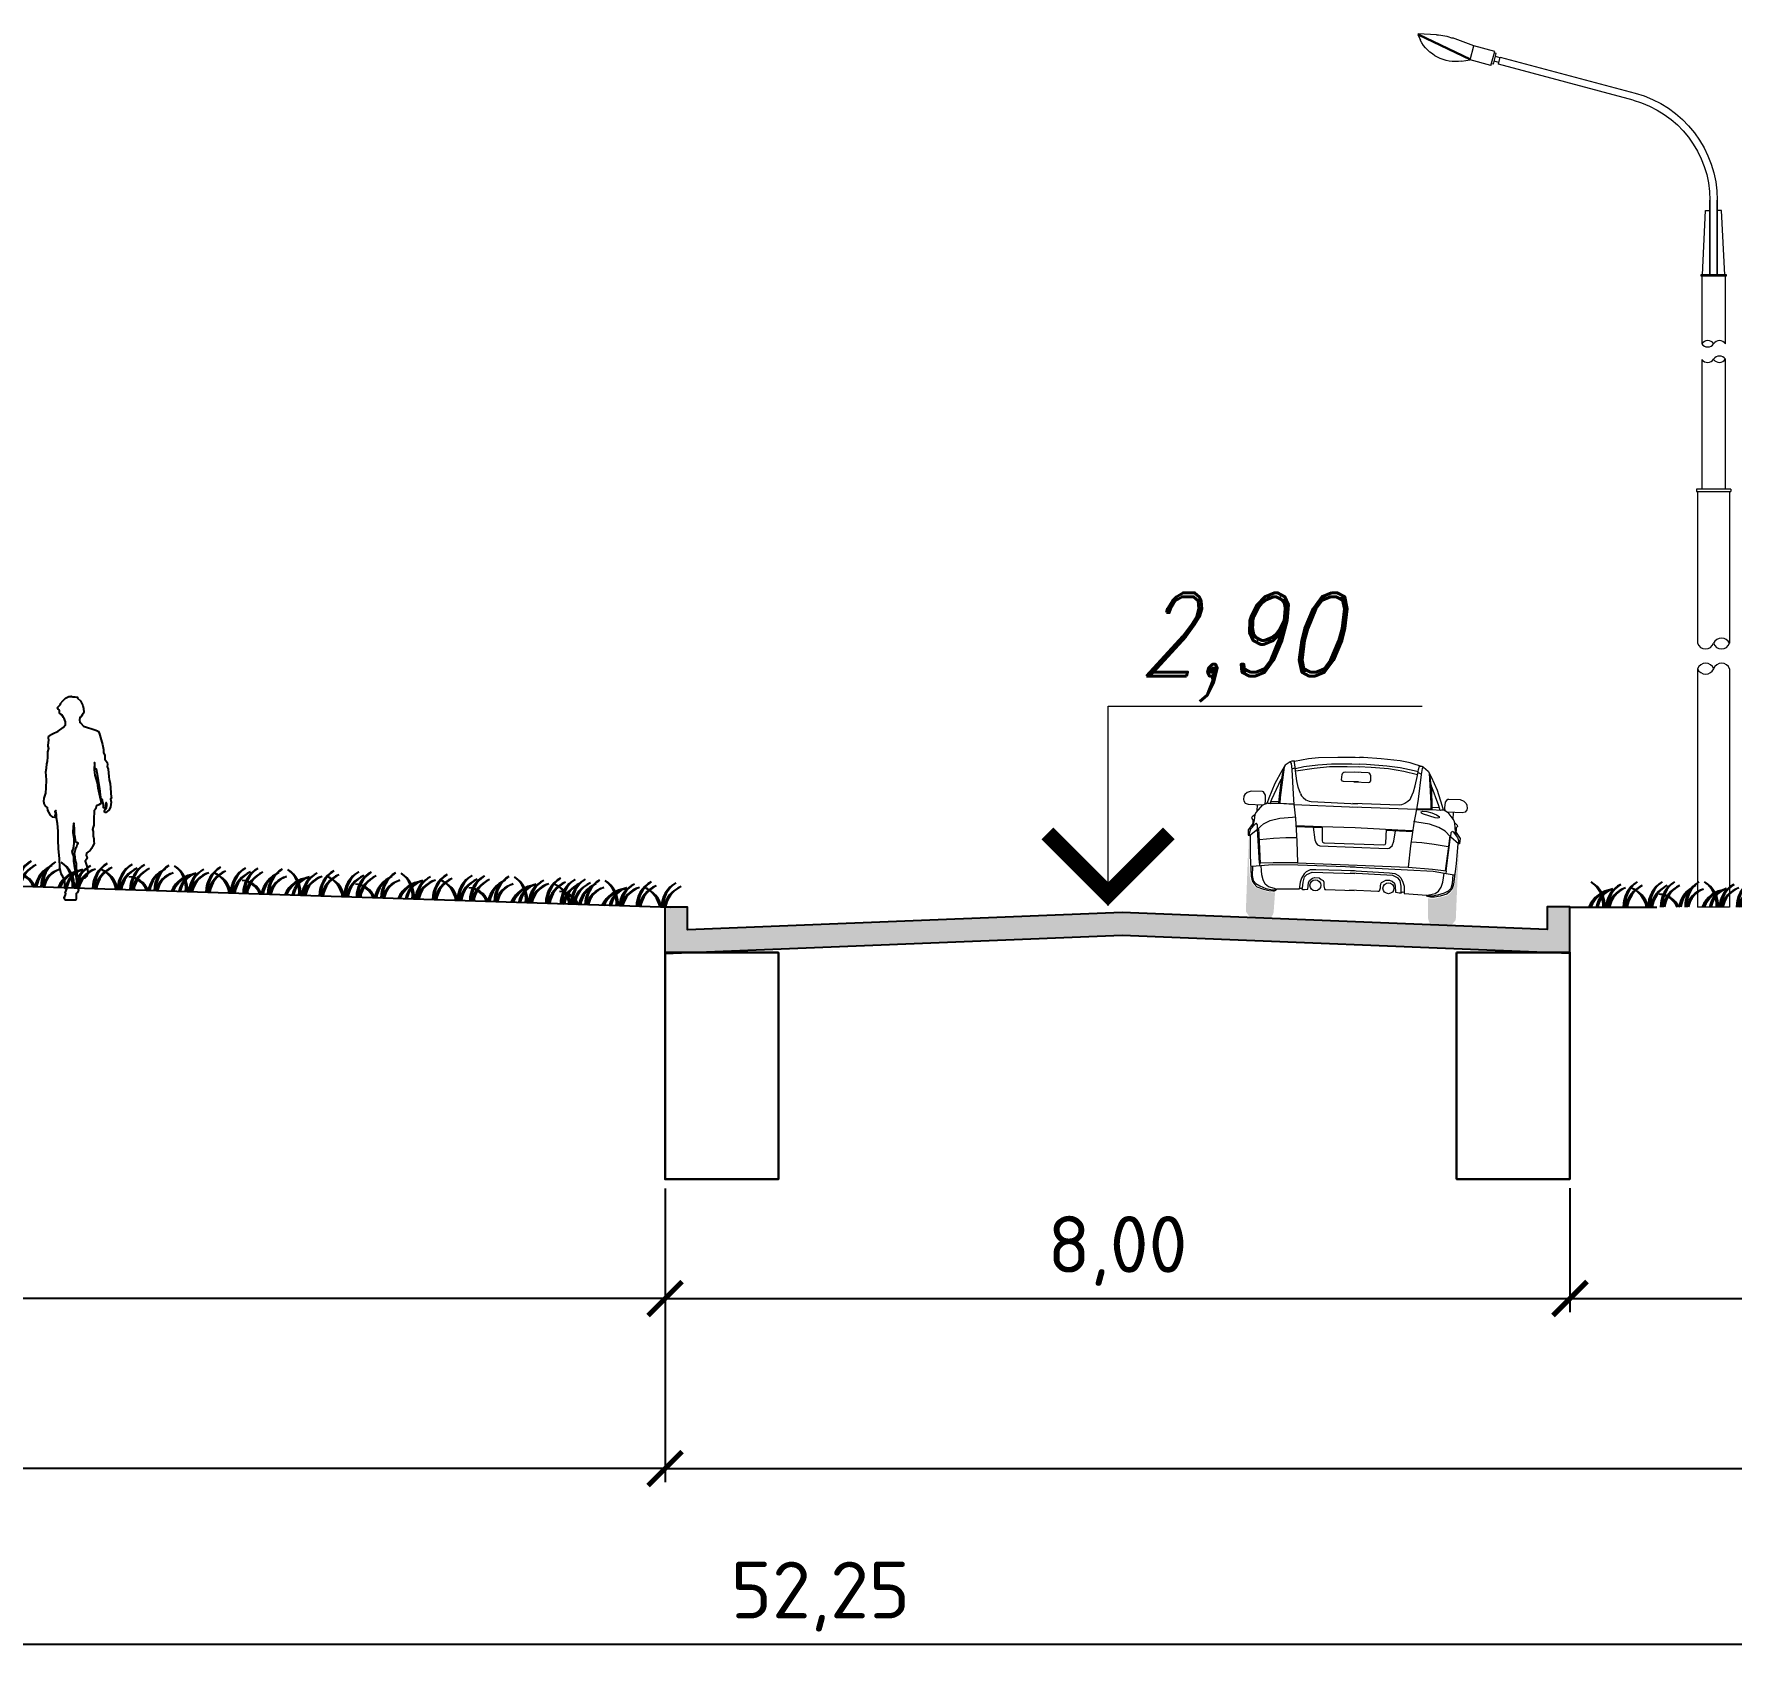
# Model space of a CAD drawing. Header units: millimetres. Extents: x 3633 to 4629, y 3430 to 3787.
# Drawn here: x 4431.7 to 4506.6, y 3677.5 to 3749.3 of the extents above; entities that cross this region are included whole.
import ezdxf

# ---------------------------------------------------------------- set-up
doc = ezdxf.new("R2010")
doc.units = ezdxf.units.MM
doc.layers.add('car', color=7, linetype='Continuous', lineweight=9, true_color=0x000000)
doc.layers.add('light', color=7, linetype='Continuous', lineweight=9, true_color=0x000000)
doc.layers.add('det1', color=7, linetype='Continuous', true_color=0x000000)
doc.layers.add('hatch', color=252, linetype='Continuous')
doc.layers.add('tx1', color=179, linetype='Continuous', lineweight=25)
doc.layers.add('tx2', color=179, linetype='Continuous', lineweight=25)
doc.styles.add('bold', font='romand.shx', dxfattribs={"width": 0.8, "oblique": 15})
doc.styles.add('СПДС', font='isocpeur.ttf')
doc.dimstyles.new('СПДС', dxfattribs={"dimtxt": 1.25, "dimasz": 0.75, "dimexe": 0.3, "dimexo": 0.2, "dimgap": 0.3, "dimtad": 1, "dimrnd": 0.05, "dimzin": 1, "dimtxsty": 'СПДС', "dimblk": 'ARCHTICK', "dimcen": 0.6, "dimclrd": 7, "dimclre": 7, "dimclrt": 7, "dimazin": 0, "dimtfac": 1, "dimtmove": 1, "dimatfit": 3, "dimldrblk": 'OBLIQUE', "dimfxl": 1, "dimlwd": -1, "dimlwe": -1, "dimarcsym": 0})

# ---------------------------------------------------------------- blocks, each defined once
blk = doc.blocks.new('*U83')
at = {"layer": 'hatch', "ltscale": 0.5}
blk.add_hatch(color=256, dxfattribs=at).paths.add_polyline_path([(3500, -60), (7533, -221), (7533, 187), (7333, 187), (7333, -13), (3500, 140), (-250, -10), (-250, 190), (-450, 190), (-450, -218)])
at = {"layer": 'det1', "ltscale": 0.5}
blk.add_lwpolyline([(7533, -221), (3500, -60), (-450, -218), (-450, 190), (-250, 190), (-250, -10), (3500, 140), (7333, -13), (7333, 187), (7533, 187), (7533, -221)], dxfattribs=at)
blk = doc.blocks.new('*U281')
at = {"layer": 'car'}
for points in [[(-695, 234), (-714, 232), (-754, 234), (-802, 247), (-865, 266), (-891, 292), (-913, 322), (-925, 366), (-941, 548), (-948, 717), (-946, 54), (-937, 41), (-917, 14), (-901, 5), (-885, 0), (-743, -2), (-723, 11), (-708, 31), (-701, 58)], [(909, 717), (902, 548), (886, 366), (874, 322), (852, 292), (826, 266), (763, 247), (715, 234), (675, 232), (656, 234), (662, 58), (670, 31), (684, 11), (704, -2), (846, 0), (862, 5), (878, 14), (898, 41), (907, 54)]]:
    blk.add_hatch(color=256, dxfattribs=at).paths.add_polyline_path(points)
for p, q in [((-650, 1356), (-678, 1307)), ((-608, 1388), (-650, 1356)), ((-594, 1395), (-608, 1388)), ((-608, 1387), (-598, 1375)), ((-598, 1375), (-591, 1322)), ((-571, 1397), (-594, 1395)), ((-565, 1366), (-572, 1397)), ((-571, 1397), (-447, 1423)), ((-558, 1312), (-565, 1366)), ((-559, 1332), (-485, 1353)), ((-485, 1353), (-362, 1373)), ((-447, 1423), (-359, 1436)), ((-395, 1342), (-259, 1360)), ((-362, 1373), (-243, 1385)), ((-359, 1436), (-190, 1447)), ((-259, 1360), (-105, 1366)), ((-243, 1385), (-64, 1392)), ((-190, 1447), (-36, 1452)), ((-105, 1366), (2, 1368)), ((-64, 1392), (2, 1392)), ((-36, 1452), (1, 1452)), ((66, 1392), (0, 1392)), ((107, 1367), (0, 1368)), ((38, 1452), (1, 1452)), ((193, 1448), (38, 1452)), ((246, 1385), (66, 1392)), ((262, 1360), (107, 1367)), ((361, 1436), (193, 1448)), ((364, 1373), (246, 1385)), ((398, 1343), (262, 1360)), ((450, 1423), (361, 1436)), ((487, 1354), (364, 1373)), ((570, 1388), (450, 1423)), ((523, 1344), (487, 1354)), ((519, 1312), (526, 1366)), ((526, 1366), (533, 1397)), ((532, 1397), (555, 1395)), ((559, 1375), (552, 1322)), ((555, 1395), (570, 1388)), ((570, 1387), (559, 1375)), ((570, 1388), (611, 1356)), ((611, 1356), (640, 1307)), ((-758, 1054), (-682, 1233)), ((-678, 1307), (-737, 1191)), ((-682, 1226), (-693, 1081)), ((-659, 1339), (-685, 1070)), ((-675, 1253), (-682, 1226)), ((-664, 1333), (-675, 1253)), ((-561, 1338), (-592, 1325)), ((-591, 1322), (-571, 1103)), ((-542, 1222), (-558, 1312)), ((-556, 1310), (-395, 1342)), ((-528, 1168), (-542, 1222)), ((-149, 1249), (-146, 1294)), ((-140, 1237), (-149, 1249)), ((-146, 1294), (-140, 1309)), ((-140, 1309), (-132, 1316)), ((-130, 1235), (-140, 1237)), ((-132, 1316), (-121, 1320)), ((0, 1235), (-130, 1235)), ((-121, 1320), (1, 1320)), ((82, 1320), (-40, 1320)), ((-39, 1235), (92, 1235)), ((94, 1316), (82, 1320)), ((92, 1235), (101, 1237)), ((101, 1309), (94, 1316)), ((107, 1294), (101, 1309)), ((101, 1237), (110, 1249)), ((110, 1249), (107, 1294)), ((520, 1318), (398, 1343)), ((489, 1168), (503, 1222)), ((503, 1222), (519, 1312)), ((523, 1338), (553, 1325)), ((552, 1322), (532, 1103)), ((620, 1339), (646, 1070)), ((625, 1333), (636, 1253)), ((636, 1253), (643, 1226)), ((640, 1307), (698, 1191)), ((719, 1054), (643, 1233)), ((643, 1226), (655, 1081)), ((-1003, 1068), (-1005, 1040)), ((-996, 1084), (-1003, 1068)), ((-975, 1104), (-996, 1084)), ((-941, 1116), (-975, 1104)), ((-842, 1116), (-941, 1116)), ((-834, 1114), (-842, 1116)), ((-813, 1087), (-834, 1114)), ((-811, 1036), (-813, 1087)), ((-784, 1060), (-796, 1020)), ((-737, 1191), (-784, 1060)), ((-769, 1013), (-758, 1054)), ((-693, 1081), (-697, 1017)), ((-685, 1070), (-686, 1021)), ((-571, 1103), (-560, 1013)), ((-506, 1114), (-528, 1168)), ((-506, 1114), (-498, 1096)), ((-503, 1111), (-495, 1092)), ((-498, 1096), (-481, 1079)), ((-481, 1079), (-456, 1060)), ((-456, 1060), (-428, 1048)), ((417, 1060), (389, 1048)), ((442, 1079), (417, 1060)), ((459, 1096), (442, 1079)), ((464, 1111), (456, 1092)), ((467, 1114), (459, 1096)), ((467, 1114), (489, 1168)), ((532, 1103), (521, 1013)), ((646, 1070), (648, 1021)), ((655, 1081), (658, 1017)), ((698, 1191), (745, 1060)), ((730, 1013), (719, 1054)), ((745, 1060), (757, 1020)), ((772, 1036), (774, 1087)), ((774, 1087), (795, 1114)), ((795, 1114), (804, 1116)), ((804, 1116), (902, 1116)), ((902, 1116), (936, 1104)), ((936, 1104), (957, 1084)), ((957, 1084), (964, 1068)), ((964, 1068), (967, 1040)), ((-1005, 1040), (-1004, 1027)), ((-1004, 1027), (-990, 1007)), ((-990, 1007), (-964, 999)), ((-964, 999), (-836, 999)), ((-912, 900), (-924, 890)), ((-898, 913), (-912, 900)), ((-900, 909), (-904, 863)), ((-893, 930), (-900, 909)), ((-838, 998), (-893, 930)), ((-885, 997), (-885, 944)), ((-836, 998), (-814, 1010)), ((-814, 1010), (-811, 1036)), ((-812, 1010), (-795, 1019)), ((-796, 1020), (-791, 1017)), ((-791, 1017), (-782, 1015)), ((-782, 1015), (-769, 1013)), ((-696, 1017), (-775, 1015)), ((-761, 1036), (-698, 1035)), ((-559, 1014), (-696, 1017)), ((-686, 1021), (-563, 1018)), ((-680, 889), (-568, 902)), ((-568, 902), (-539, 905)), ((-562, 1016), (-540, 890)), ((-560, 1014), (1, 1011)), ((-428, 1048), (-408, 1046)), ((-408, 1046), (1, 1042)), ((369, 1046), (-40, 1042)), ((521, 1014), (-40, 1011)), ((389, 1048), (369, 1046)), ((529, 902), (500, 905)), ((523, 1016), (502, 890)), ((520, 1014), (657, 1017)), ((648, 1021), (524, 1018)), ((642, 889), (529, 902)), ((565, 993), (579, 1000)), ((566, 982), (565, 993)), ((585, 973), (566, 982)), ((579, 1000), (615, 999)), ((690, 946), (585, 973)), ((615, 999), (657, 990)), ((657, 1017), (736, 1015)), ((657, 990), (700, 973)), ((722, 1036), (659, 1035)), ((708, 943), (690, 946)), ((700, 973), (724, 958)), ((724, 948), (708, 943)), ((724, 958), (724, 948)), ((724, 948), (724, 948)), ((743, 1015), (730, 1013)), ((752, 1017), (743, 1015)), ((757, 1020), (752, 1017)), ((773, 1010), (756, 1019)), ((775, 1010), (772, 1036)), ((797, 998), (775, 1010)), ((926, 999), (797, 999)), ((799, 998), (854, 930)), ((846, 997), (846, 944)), ((854, 930), (861, 909)), ((859, 913), (873, 900)), ((861, 909), (866, 863)), ((873, 900), (886, 890)), ((951, 1007), (926, 999)), ((965, 1027), (951, 1007)), ((967, 1040), (965, 1027)), ((-918, 825), (-954, 773)), ((-954, 773), (-954, 752)), ((-954, 752), (-951, 726)), ((-942, 753), (-944, 740)), ((-942, 724), (-872, 782)), ((-933, 781), (-942, 753)), ((-892, 829), (-933, 781)), ((-924, 890), (-928, 877)), ((-928, 877), (-917, 864)), ((-917, 864), (-910, 863)), ((-917, 864), (-916, 801)), ((-916, 801), (-916, 810)), ((-904, 863), (-914, 809)), ((-910, 863), (-904, 863)), ((-887, 834), (-892, 829)), ((-883, 832), (-887, 834)), ((-874, 822), (-883, 832)), ((-872, 784), (-874, 822)), ((-871, 784), (-822, 831)), ((-843, 483), (-871, 784)), ((-863, 793), (-852, 676)), ((-822, 831), (-763, 863)), ((-763, 863), (-680, 889)), ((-540, 890), (-522, 691)), ((-534, 828), (-310, 830)), ((-531, 821), (-305, 821)), ((-382, 821), (-363, 709)), ((-310, 830), (-11, 832)), ((-303, 830), (-299, 704)), ((-11, 832), (364, 827)), ((263, 821), (497, 816)), ((265, 705), (265, 828)), ((333, 726), (344, 817)), ((364, 827), (497, 825)), ((502, 890), (483, 691)), ((724, 863), (642, 889)), ((783, 831), (724, 863)), ((832, 784), (783, 831)), ((804, 483), (832, 784)), ((824, 793), (814, 676)), ((833, 784), (835, 822)), ((903, 724), (833, 782)), ((835, 822), (844, 832)), ((844, 832), (849, 834)), ((849, 834), (853, 829)), ((853, 829), (894, 781)), ((871, 863), (866, 863)), ((866, 863), (875, 809)), ((878, 864), (871, 863)), ((878, 864), (877, 801)), ((877, 801), (877, 810)), ((889, 877), (878, 864)), ((879, 825), (916, 773)), ((886, 890), (889, 877)), ((894, 781), (903, 753)), ((903, 753), (905, 740)), ((916, 752), (913, 726)), ((916, 773), (916, 752)), ((-951, 726), (-945, 724)), ((-944, 740), (-942, 724)), ((-852, 694), (-728, 711)), ((-852, 676), (-836, 483)), ((-728, 711), (-620, 720)), ((-620, 720), (-525, 723)), ((-522, 691), (-508, 502)), ((-363, 709), (-350, 680)), ((-350, 680), (-339, 667)), ((-339, 667), (-316, 658)), ((-316, 658), (276, 660)), ((-299, 704), (-294, 693)), ((-294, 693), (-283, 687)), ((-283, 687), (-277, 687)), ((-277, 687), (247, 691)), ((247, 691), (258, 693)), ((258, 693), (261, 700)), ((261, 700), (265, 705)), ((276, 660), (296, 661)), ((296, 661), (320, 683)), ((320, 683), (333, 726)), ((483, 691), (470, 502)), ((581, 720), (486, 723)), ((689, 711), (581, 720)), ((814, 694), (689, 711)), ((814, 676), (797, 483)), ((905, 740), (903, 724)), ((913, 726), (906, 724)), ((-828, 462), (-916, 451)), ((-904, 451), (-902, 374)), ((-844, 482), (-842, 459)), ((-723, 493), (-843, 483)), ((-730, 475), (-830, 462)), ((-824, 421), (-828, 462)), ((-504, 479), (-730, 475)), ((-508, 502), (-723, 493)), ((-508, 502), (470, 502)), ((2, 484), (-504, 479)), ((-2, 451), (-345, 444)), ((-41, 484), (465, 479)), ((-37, 451), (306, 444)), ((465, 479), (691, 475)), ((470, 502), (684, 493)), ((684, 493), (804, 483)), ((691, 475), (791, 462)), ((785, 421), (789, 462)), ((789, 462), (878, 451)), ((805, 482), (804, 459)), ((865, 451), (863, 374)), ((-902, 374), (-891, 329)), ((-891, 329), (-869, 303)), ((-869, 303), (-833, 284)), ((-819, 381), (-824, 421)), ((-804, 338), (-819, 381)), ((-785, 300), (-804, 338)), ((-754, 278), (-785, 300)), ((-479, 332), (-483, 269)), ((-466, 368), (-479, 332)), ((-446, 405), (-466, 368)), ((-456, 280), (-452, 331)), ((-452, 331), (-441, 379)), ((-427, 424), (-446, 405)), ((-441, 379), (-423, 401)), ((-394, 442), (-427, 424)), ((-423, 401), (-376, 424)), ((-407, 273), (-403, 329)), ((-403, 329), (-396, 349)), ((-396, 349), (-371, 370)), ((-345, 444), (-394, 442)), ((-376, 424), (2, 428)), ((-371, 370), (-351, 377)), ((-351, 377), (-313, 376)), ((-313, 376), (-293, 363)), ((-293, 363), (-275, 354)), ((-275, 354), (-269, 341)), ((-269, 341), (-268, 327)), ((-268, 327), (-268, 307)), ((-268, 307), (-262, 280)), ((337, 424), (-41, 428)), ((229, 307), (223, 280)), ((230, 341), (229, 327)), ((229, 327), (229, 307)), ((236, 354), (230, 341)), ((254, 363), (236, 354)), ((274, 376), (254, 363)), ((312, 377), (274, 376)), ((306, 444), (355, 442)), ((332, 370), (312, 377)), ((357, 349), (332, 370)), ((384, 401), (337, 424)), ((355, 442), (388, 424)), ((364, 329), (357, 349)), ((368, 273), (364, 329)), ((402, 379), (384, 401)), ((388, 424), (408, 405)), ((413, 331), (402, 379)), ((408, 405), (428, 368)), ((417, 280), (413, 331)), ((428, 368), (440, 332)), ((440, 332), (444, 269)), ((715, 278), (746, 300)), ((746, 300), (766, 338)), ((766, 338), (780, 381)), ((780, 381), (785, 421)), ((831, 303), (794, 284)), ((852, 329), (831, 303)), ((863, 374), (852, 329)), ((-833, 284), (-777, 264)), ((-777, 264), (-734, 255)), ((-703, 266), (-754, 278)), ((-734, 255), (-714, 255)), ((-714, 255), (-701, 256)), ((-683, 258), (-703, 266)), ((-701, 256), (-696, 258)), ((-696, 258), (-689, 260)), ((-483, 269), (-683, 260)), ((-483, 278), (-456, 280)), ((-466, 278), (-452, 269)), ((-452, 269), (-437, 269)), ((-437, 269), (-407, 273)), ((-262, 280), (-257, 276)), ((-257, 276), (-249, 276)), ((-249, 276), (0, 278)), ((211, 276), (-39, 278)), ((218, 276), (211, 276)), ((223, 280), (218, 276)), ((399, 269), (368, 273)), ((413, 269), (399, 269)), ((428, 278), (413, 269)), ((444, 278), (417, 280)), ((444, 269), (644, 260)), ((644, 258), (664, 266)), ((657, 258), (650, 260)), ((663, 256), (657, 258)), ((675, 255), (663, 256)), ((664, 266), (715, 278)), ((695, 255), (675, 255)), ((738, 264), (695, 255)), ((794, 284), (738, 264))]:
    blk.add_line(p, q, dxfattribs=at)
for points in [[(-936, 728), (-929, 549), (-913, 368), (-902, 327), (-882, 300), (-859, 276), (-799, 258), (-752, 246), (-714, 244), (-700, 246), (-689, 251), (-683, 258)], [(898, 728), (890, 549), (874, 368), (863, 327), (843, 300), (820, 276), (760, 258), (713, 246), (675, 244), (661, 246), (650, 251), (644, 258)]]:
    blk.add_lwpolyline(points, dxfattribs=at)
for centre in [(-342, 309), (303, 309)]:
    blk.add_circle(centre, 48.5, dxfattribs=at)
blk = doc.blocks.new('grass')
at = {"color": 0}
for centre, radius, start, end in [((283, 8), 251, 120.9153, 181.7436), ((299, 18), 251, 125.1975, 184.082), ((300, -40), 251, 113.3716, 170.93), ((317, -31), 251, 117.6539, 172.7928), ((442, -40), 251, 113.3716, 170.93), ((459, -31), 251, 117.6539, 172.7928), ((499, 8), 251, 120.9153, 181.7436), ((514, 18), 251, 125.1975, 184.082), ((465, -39), 205, 105.3788, 169.0232), ((480, -34), 205, 109.661, 170.3333), ((632, -94), 251, 95.3506, 157.9162), ((650, -92), 251, 99.6328, 158.5173), ((291, 8), 251, 358.2564, 59.0847), ((275, 18), 251, 355.918, 54.8025), ((667, -34), 205, 105.3788, 170.2977), ((681, -30), 205, 109.661, 171.6027), ((778, -4), 226, 115.7068, 178.9593), ((793, 4), 226, 119.989, 180.9593), ((789, -46), 226, 106.7576, 168.2484), ((805, -40), 226, 111.0398, 169.6613), ((954, 8), 251, 120.9153, 181.7436), ((970, 18), 251, 125.1975, 184.082), ((971, -40), 251, 113.3716, 170.93), ((988, -31), 251, 117.6539, 172.7928), ((703, -46), 226, 11.7516, 73.2424), ((687, -40), 226, 10.3387, 68.9602), ((1174, 8), 251, 120.9153, 181.7436), ((1190, 18), 251, 125.1975, 184.082), ((1191, -40), 251, 113.3716, 170.93), ((1208, -31), 251, 117.6539, 172.7928), ((18, -80), 193, 24.414, 89.3231), ((4, -79), 193, 24.1831, 85.0409)]:
    blk.add_arc(centre, radius, start, end, dxfattribs=at)
blk = doc.blocks.new('*U73')
at = {"layer": 'light'}
for p, q in [((-2605, 7701), (-2609, 7693)), ((151, 3685), (151, 3666))]:
    blk.add_line(p, q, dxfattribs=at)
at = {"layer": 'light', "ltscale": 15}
for p, q in [((-2609, 7693), (-2147, 7473)), ((-2609, 7693), (-2147, 7473)), ((-2609, 7693), (-2147, 7473)), ((-2609, 7693), (-2586, 7649)), ((-2609, 7693), (-2586, 7649)), ((-2609, 7693), (-2586, 7649)), ((-2605, 7701), (-2145, 7482)), ((-2605, 7701), (-2145, 7482)), ((-2605, 7701), (-2145, 7482)), ((-2444, 7694), (-2605, 7701)), ((-2444, 7694), (-2605, 7701)), ((-2444, 7694), (-2605, 7701)), ((-2114, 7596), (-2303, 7666)), ((-2114, 7596), (-2303, 7666)), ((-2114, 7596), (-2303, 7666)), ((-2147, 7472), (-2114, 7597)), ((-2147, 7472), (-2114, 7597)), ((-2147, 7472), (-2114, 7597)), ((-1930, 7547), (-2114, 7596)), ((-1930, 7547), (-2114, 7596)), ((-1930, 7547), (-2114, 7596)), ((-1964, 7423), (-1930, 7547)), ((-1964, 7423), (-1930, 7547)), ((-1964, 7423), (-1930, 7547)), ((-1942, 7435), (-1918, 7528)), ((-1942, 7435), (-1918, 7528)), ((-1942, 7435), (-1918, 7528)), ((-1917, 7528), (-1934, 7533)), ((-1917, 7528), (-1934, 7533)), ((-1917, 7528), (-1934, 7533)), ((-1883, 7492), (-1924, 7503)), ((-1883, 7492), (-1924, 7503)), ((-1883, 7492), (-1924, 7503)), ((-1898, 7436), (-1882, 7498)), ((-1898, 7436), (-1882, 7498)), ((-1898, 7436), (-1882, 7498)), ((-1882, 7498), (-692, 7179)), ((-1882, 7498), (-692, 7179)), ((-1882, 7498), (-692, 7179)), ((-2223, 7462), (-2147, 7472)), ((-2223, 7462), (-2147, 7472)), ((-2223, 7462), (-2147, 7472)), ((-1964, 7423), (-2147, 7472)), ((-1964, 7423), (-2147, 7472)), ((-1964, 7423), (-2147, 7472)), ((-1942, 7435), (-1959, 7439)), ((-1942, 7435), (-1959, 7439)), ((-1942, 7435), (-1959, 7439)), ((-1894, 7451), (-1935, 7462)), ((-1894, 7451), (-1935, 7462)), ((-1894, 7451), (-1935, 7462)), ((-709, 7117), (-1898, 7436)), ((-709, 7117), (-1898, 7436)), ((-709, 7117), (-1898, 7436)), ((-98, 5577), (-70, 6144)), ((-98, 5577), (-70, 6144)), ((-98, 5577), (-70, 6144)), ((-70, 6144), (-32, 6144)), ((-70, 6144), (-32, 6144)), ((-70, 6144), (-32, 6144)), ((-32, 5577), (-32, 6235)), ((-32, 5577), (-32, 6235)), ((-32, 6235), (-32, 5577)), ((-32, 6235), (-32, 5577)), ((-32, 6235), (-32, 5577)), ((-32, 6144), (-32, 5586)), ((-32, 6144), (-32, 5586)), ((-32, 6144), (-32, 5586)), ((32, 6235), (32, 5577)), ((32, 6235), (32, 5577)), ((32, 5577), (32, 6235)), ((32, 5577), (32, 6235)), ((32, 5577), (32, 6235)), ((70, 6144), (32, 6144)), ((32, 6144), (32, 5586)), ((70, 6144), (32, 6144)), ((32, 6144), (32, 5586)), ((70, 6144), (32, 6144)), ((32, 6144), (32, 5586)), ((98, 5577), (70, 6144)), ((98, 5577), (70, 6144)), ((98, 5577), (70, 6144)), ((113, 5577), (-113, 5577)), ((-113, 5577), (-113, 5567)), ((113, 5577), (-113, 5577)), ((-113, 5577), (-113, 5567)), ((113, 5577), (-113, 5577)), ((-113, 5577), (-113, 5567)), ((-113, 5567), (113, 5567)), ((-113, 5567), (113, 5567)), ((-113, 5567), (113, 5567)), ((-103, 5567), (-103, 4969)), ((-103, 5567), (-103, 4969)), ((-103, 5567), (-103, 4969)), ((-42, 5577), (-98, 5577)), ((-42, 5577), (-98, 5577)), ((-42, 5577), (-98, 5577)), ((42, 5577), (98, 5577)), ((42, 5577), (98, 5577)), ((42, 5577), (98, 5577)), ((103, 5567), (103, 4969)), ((103, 5567), (103, 4969)), ((103, 5567), (103, 4969)), ((113, 5567), (113, 5577)), ((113, 5567), (113, 5577)), ((113, 5567), (113, 5577)), ((-103, 4831), (-103, 3685)), ((103, 4832), (103, 3685)), ((151, 3685), (-151, 3685)), ((-151, 3685), (-151, 3666)), ((-151, 3666), (151, 3666)), ((-141, 3666), (-141, 2327)), ((141, 3666), (141, 2327)), ((-141, 2102), (-141, 0)), ((141, 2102), (141, 0))]:
    blk.add_line(p, q, dxfattribs=at)
blk.add_lwpolyline([(141, 0), (-141, 0)], dxfattribs=at)
at = {"layer": 'light', "ltscale": 15, "extrusion": (0, 0, -1)}
for centre, major_axis, start_param, end_param in [((-2272, 7812), (-251, 251), 3.788377, 5.017672), ((-2272, 7812), (-251, 251), 3.788377, 5.017672), ((-2272, 7812), (-251, 251), 3.788377, 5.017672), ((-2465, 7222), (334, 334), -0.739173, -0.434069), ((-2465, 7222), (334, 334), -0.739173, -0.434069), ((-2465, 7222), (334, 334), -0.739173, -0.434069), ((-945, 6235), (-645, 645), 1.047198, 2.356194), ((-945, 6235), (-645, 645), 1.047198, 2.356194), ((-945, 6235), (-691, 691), 1.047198, 2.356194), ((-945, 6235), (-691, 691), 1.047198, 2.356194), ((-945, 6235), (-691, 691), 1.047198, 2.356194)]:
    blk.add_ellipse(centre, major_axis=major_axis, ratio=1, start_param=start_param, end_param=end_param, dxfattribs=at)
at = {"layer": 'light', "ltscale": 15}
for centre, major_axis, start_param, end_param in [((-51, 4934), (44.4, 44.4), 6.113706, 8.050993), ((-51, 4934), (44.4, 44.4), 6.113706, 8.050993), ((-51, 4934), (44.4, 44.4), 6.113706, 8.050993), ((-52, 5002), (-43.2, 43.2), 1.352104, 3.360285), ((-52, 5002), (-43.2, 43.2), 1.352104, 3.360285), ((-52, 5002), (-43.2, 43.2), 1.352104, 3.360285), ((52, 4934), (-44.3, 44.3), 4.52894, 6.486255), ((52, 4934), (-44.3, 44.3), 4.52894, 6.486255), ((52, 4934), (-44.3, 44.3), 4.52894, 6.486255), ((-52, 4866), (-44.3, 44.3), 1.387347, 3.344662), ((-52, 4866), (-44.3, 44.3), 1.387347, 3.344662), ((-52, 4866), (-44.3, 44.3), 1.387347, 3.344662), ((52, 4799), (-43.2, 43.2), 4.493697, 6.501878), ((52, 4799), (-43.2, 43.2), 4.493697, 6.501878), ((52, 4799), (-43.2, 43.2), 4.493697, 6.501878), ((51, 4867), (-44.4, 44.4), 1.401317, 3.338604), ((51, 4867), (-44.4, 44.4), 1.401317, 3.338604), ((51, 4867), (-44.4, 44.4), 1.401317, 3.338604), ((-71, 2352), (-52.9, 52.9), 1.127575, 3.584814), ((-71, 2352), (-52.9, 52.9), 1.127575, 3.584814), ((-71, 2352), (-52.9, 52.9), 1.127575, 3.584814), ((70, 2296), (54.8, 54.8), 5.915742, 8.221813), ((70, 2296), (54.8, 54.8), 5.915742, 8.221813), ((70, 2296), (54.8, 54.8), 5.915742, 8.221813), ((70, 2353), (-53.3, 53.3), 1.13396, 3.578817), ((70, 2353), (-53.3, 53.3), 1.13396, 3.578817), ((70, 2353), (-53.3, 53.3), 1.13396, 3.578817), ((-70, 2076), (53.3, 53.3), 5.846349, 8.291206), ((-70, 2076), (53.3, 53.3), 5.846349, 8.291206), ((-70, 2076), (53.3, 53.3), 5.846349, 8.291206), ((-70, 2133), (54.8, 54.8), 2.77415, 5.08022), ((-70, 2133), (54.8, 54.8), 2.77415, 5.08022), ((-70, 2133), (54.8, 54.8), 2.77415, 5.08022), ((71, 2077), (-52.9, 52.9), 4.269167, 6.726407), ((71, 2077), (-52.9, 52.9), 4.269167, 6.726407), ((71, 2077), (-52.9, 52.9), 4.269167, 6.726407)]:
    blk.add_ellipse(centre, major_axis=major_axis, ratio=1, start_param=start_param, end_param=end_param, dxfattribs=at)
blk = doc.blocks.new('_ArchTick')
at = {"color": 0, "linetype": 'ByBlock', "const_width": 0.15}
blk.add_lwpolyline([(-0.5, -0.5), (0.5, 0.5)], dxfattribs=at)
blk = doc.blocks.new('*D258')
at = {"color": 7, "transparency": 16777216}
for p, q in [((4380.856, 3712.945), (4380.856, 3692.93)), ((4459.575, 3698.389), (4459.575, 3692.93)), ((4459.575, 3693.53), (4380.856, 3693.53))]:
    blk.add_line(p, q, dxfattribs=at)
at = {"layer": 'Defpoints', "color": 0, "transparency": 16777216}
for p in [(4380.856, 3713.345), (4459.575, 3698.789), (4380.856, 3693.53)]:
    blk.add_point(p, dxfattribs=at)
at = {"color": 7, "transparency": 16777216, "xscale": 1.5, "yscale": 1.5, "zscale": 1.5, "rotation": 180}
blk.add_blockref('_ArchTick', (4380.856, 3693.53), dxfattribs=at)
at = {"color": 7, "transparency": 16777216, "xscale": 1.5, "yscale": 1.5, "zscale": 1.5}
blk.add_blockref('_ArchTick', (4459.575, 3693.53), dxfattribs=at)
at = {"color": 7, "transparency": 16777216, "insert": (4420.215, 3695.63), "char_height": 2.5, "attachment_point": 5, "style": 'СПДС'}
blk.add_mtext('15,75', dxfattribs=at)
blk = doc.blocks.new('_Oblique')
at = {"color": 0, "linetype": 'ByBlock', "lineweight": -2}
blk.add_line((-0.5, -0.5), (0.5, 0.5), dxfattribs=at)
blk = doc.blocks.new('*D211')
at = {"color": 7, "transparency": 16777216}
for p, q in [((4459.575, 3693.13), (4459.575, 3685.431)), ((4596.996, 3693.13), (4596.996, 3685.43)), ((4459.575, 3686.031), (4596.996, 3686.03))]:
    blk.add_line(p, q, dxfattribs=at)
at = {"layer": 'Defpoints', "color": 0, "transparency": 16777216}
for p in [(4459.575, 3693.53), (4596.996, 3693.53), (4596.996, 3686.03)]:
    blk.add_point(p, dxfattribs=at)
at = {"color": 7, "transparency": 16777216, "xscale": 1.5, "yscale": 1.5, "zscale": 1.5}
for p, rotation in [((4459.575, 3686.031), 179.9997822132732), ((4596.996, 3686.03), 359.9997822132732)]:
    blk.add_blockref('_ArchTick', p, dxfattribs=dict(at, rotation=rotation))
at = {"color": 7, "transparency": 16777216, "insert": (4528.285, 3688.131), "char_height": 2.5, "attachment_point": 5, "rotation": 359.99978, "style": 'СПДС'}
blk.add_mtext('27,50', dxfattribs=at)
blk = doc.blocks.new('*D212')
at = {"color": 7, "transparency": 16777216}
for p, q in [((4335.856, 3693.13), (4335.856, 3685.43)), ((4459.575, 3693.13), (4459.575, 3685.43)), ((4459.575, 3686.03), (4335.856, 3686.03))]:
    blk.add_line(p, q, dxfattribs=at)
at = {"layer": 'Defpoints', "color": 0, "transparency": 16777216}
for p in [(4335.856, 3693.53), (4459.575, 3693.53), (4335.856, 3686.03)]:
    blk.add_point(p, dxfattribs=at)
at = {"color": 7, "transparency": 16777216, "xscale": 1.5, "yscale": 1.5, "zscale": 1.5, "rotation": 180}
blk.add_blockref('_ArchTick', (4335.856, 3686.03), dxfattribs=at)
at = {"color": 7, "transparency": 16777216, "xscale": 1.5, "yscale": 1.5, "zscale": 1.5}
blk.add_blockref('_ArchTick', (4459.575, 3686.03), dxfattribs=at)
at = {"color": 7, "transparency": 16777216, "insert": (4397.715, 3688.13), "char_height": 2.5, "attachment_point": 5, "style": 'СПДС'}
blk.add_mtext('24,75', dxfattribs=at)
blk = doc.blocks.new('*D213')
at = {"color": 7, "transparency": 16777216}
for p, q in [((4335.856, 3685.63), (4335.856, 3677.685)), ((4596.996, 3685.63), (4596.996, 3677.685)), ((4335.856, 3678.285), (4596.996, 3678.285))]:
    blk.add_line(p, q, dxfattribs=at)
at = {"layer": 'Defpoints', "color": 0, "transparency": 16777216}
for p in [(4335.856, 3686.03), (4596.996, 3686.03), (4596.996, 3678.285)]:
    blk.add_point(p, dxfattribs=at)
at = {"color": 7, "transparency": 16777216, "xscale": 1.5, "yscale": 1.5, "zscale": 1.5, "rotation": 180}
blk.add_blockref('_ArchTick', (4335.856, 3678.285), dxfattribs=at)
at = {"color": 7, "transparency": 16777216, "xscale": 1.5, "yscale": 1.5, "zscale": 1.5}
blk.add_blockref('_ArchTick', (4596.996, 3678.285), dxfattribs=at)
at = {"color": 7, "transparency": 16777216, "insert": (4466.426, 3680.385), "char_height": 2.5, "attachment_point": 5, "style": 'СПДС'}
blk.add_mtext('52,25', dxfattribs=at)
blk = doc.blocks.new('*D214')
at = {"color": 7, "transparency": 16777216}
for p, q in [((4459.575, 3698.389), (4459.575, 3692.93)), ((4499.48, 3698.397), (4499.48, 3692.93)), ((4459.575, 3693.53), (4499.48, 3693.53))]:
    blk.add_line(p, q, dxfattribs=at)
at = {"layer": 'Defpoints', "color": 0, "transparency": 16777216}
for p in [(4459.575, 3698.789), (4499.48, 3698.797), (4499.48, 3693.53)]:
    blk.add_point(p, dxfattribs=at)
at = {"color": 7, "transparency": 16777216, "xscale": 1.5, "yscale": 1.5, "zscale": 1.5, "rotation": 180}
blk.add_blockref('_ArchTick', (4459.575, 3693.53), dxfattribs=at)
at = {"color": 7, "transparency": 16777216, "xscale": 1.5, "yscale": 1.5, "zscale": 1.5}
blk.add_blockref('_ArchTick', (4499.48, 3693.53), dxfattribs=at)
at = {"color": 7, "transparency": 16777216, "insert": (4479.528, 3695.63), "char_height": 2.5, "attachment_point": 5, "style": 'СПДС'}
blk.add_mtext('8,00', dxfattribs=at)
blk = doc.blocks.new('*D216')
at = {"color": 7, "transparency": 16777216}
for p, q in [((4526.98, 3710.374), (4526.98, 3692.93)), ((4499.48, 3697.997), (4499.48, 3692.93)), ((4499.48, 3693.53), (4526.98, 3693.53))]:
    blk.add_line(p, q, dxfattribs=at)
at = {"layer": 'Defpoints', "color": 0, "transparency": 16777216}
for p in [(4526.98, 3710.774), (4499.48, 3698.397), (4526.98, 3693.53)]:
    blk.add_point(p, dxfattribs=at)
at = {"color": 7, "transparency": 16777216, "xscale": 1.5, "yscale": 1.5, "zscale": 1.5, "rotation": 180}
blk.add_blockref('_ArchTick', (4499.48, 3693.53), dxfattribs=at)
at = {"color": 7, "transparency": 16777216, "xscale": 1.5, "yscale": 1.5, "zscale": 1.5}
blk.add_blockref('_ArchTick', (4526.98, 3693.53), dxfattribs=at)
at = {"color": 7, "transparency": 16777216, "insert": (4513.23, 3695.63), "char_height": 2.5, "attachment_point": 5, "style": 'СПДС'}
blk.add_mtext('5,50', dxfattribs=at)

msp = doc.modelspace()

# ---------------------------------------------------------------- linework, layer by layer
at = {"color": 0}
msp.add_line((4499.48, 3710.79), (4503.316, 3710.79), dxfattribs=at)
msp.add_lwpolyline([(4433.121, 3711.094), (4433.083, 3711.145), (4433.075, 3711.208), (4433.117, 3711.289), (4433.146, 3711.391), (4433.121, 3711.425), (4433.163, 3711.523), (4433.193, 3711.582), (4433.134, 3711.599), (4433.1, 3711.62), (4433.1, 3711.935), (4433.028, 3712.105), (4432.944, 3712.253), (4432.885, 3712.521), (4432.86, 3712.928), (4432.817, 3713.366), (4432.809, 3713.761), (4432.805, 3714.147), (4432.779, 3714.483), (4432.741, 3714.721), (4432.733, 3714.854), (4432.712, 3715.011), (4432.699, 3715.049), (4432.687, 3715.02), (4432.665, 3715.007), (4432.687, 3714.918), (4432.674, 3714.858), (4432.661, 3714.833), (4432.691, 3714.799), (4432.703, 3714.765), (4432.67, 3714.748), (4432.573, 3714.761), (4432.463, 3714.841), (4432.391, 3714.973), (4432.357, 3715.058), (4432.341, 3715.177), (4432.256, 3715.24), (4432.206, 3715.304), (4432.18, 3715.444), (4432.193, 3715.593), (4432.239, 3715.729), (4432.265, 3715.811), (4432.277, 3716.058), (4432.29, 3716.41), (4432.269, 3716.75), (4432.294, 3716.92), (4432.315, 3717.107), (4432.341, 3717.208), (4432.349, 3717.425), (4432.357, 3717.633), (4432.395, 3717.786), (4432.374, 3717.892), (4432.383, 3718.079), (4432.4, 3718.139), (4432.383, 3718.266), (4432.404, 3718.344), (4432.556, 3718.429), (4432.809, 3718.552), (4433.024, 3718.705), (4433.134, 3718.824), (4433.125, 3718.964), (4433.096, 3719.036), (4433.079, 3719.126), (4433.041, 3719.151), (4432.999, 3719.223), (4432.99, 3719.274), (4432.961, 3719.257), (4432.919, 3719.295), (4432.868, 3719.351), (4432.872, 3719.461), (4432.855, 3719.491), (4432.809, 3719.525), (4432.775, 3719.597), (4432.914, 3719.724), (4432.898, 3719.754), (4433.028, 3719.907), (4433.134, 3720.005), (4433.286, 3720.077), (4433.391, 3720.073), (4433.379, 3720.094), (4433.455, 3720.064), (4433.556, 3720.06), (4433.666, 3720.047), (4433.666, 3720), (4433.796, 3719.881), (4433.902, 3719.678), (4433.927, 3719.554), (4433.936, 3719.393), (4433.914, 3719.325), (4433.881, 3719.287), (4433.843, 3719.21), (4433.809, 3719.164), (4433.771, 3719.155), (4433.754, 3719.049), (4433.758, 3718.93), (4433.805, 3718.896), (4433.927, 3718.769), (4434.471, 3718.595), (4434.569, 3718.556), (4434.619, 3718.48), (4434.758, 3717.969), (4434.805, 3717.748), (4434.813, 3717.591), (4434.864, 3717.493), (4434.872, 3717.315), (4434.965, 3717.175), (4434.982, 3717.085), (4434.969, 3716.988), (4435.007, 3716.877), (4435.037, 3716.546), (4435.054, 3716.397), (4435.109, 3716.24), (4435.151, 3715.633), (4435.155, 3715.599), (4435.113, 3715.565), (4435.142, 3715.416), (4435.117, 3715.208), (4435.058, 3715.081), (4434.965, 3715.004), (4434.906, 3714.958), (4434.872, 3714.97), (4434.855, 3714.975), (4434.855, 3715.038), (4434.885, 3715.089), (4434.944, 3715.166), (4434.961, 3715.263), (4434.961, 3715.344), (4434.927, 3715.399), (4434.898, 3715.353), (4434.893, 3715.217), (4434.86, 3715.161), (4434.813, 3715.17), (4434.809, 3715.251), (4434.796, 3715.374), (4434.763, 3715.459), (4434.758, 3715.518), (4434.712, 3715.548), (4434.678, 3715.743), (4434.649, 3716.024), (4434.59, 3716.376), (4434.526, 3716.716), (4434.497, 3716.881), (4434.429, 3716.928), (4434.425, 3717.124), (4434.408, 3717.162), (4434.391, 3716.852), (4434.425, 3716.61), (4434.531, 3716.266), (4434.56, 3716.045), (4434.615, 3715.79), (4434.674, 3715.518), (4434.699, 3715.421), (4434.678, 3715.353), (4434.598, 3715.306), (4434.505, 3715.255), (4434.48, 3715.242), (4434.476, 3715.136), (4434.442, 3715.089), (4434.4, 3715.055), (4434.379, 3714.633), (4434.374, 3714.408), (4434.349, 3714.319), (4434.32, 3714.208), (4434.345, 3714.119), (4434.349, 3713.928), (4434.379, 3713.801), (4434.379, 3713.686), (4434.391, 3713.593), (4434.328, 3713.459), (4434.282, 3713.383), (4434.222, 3713.294), (4434.138, 3713.23), (4434.062, 3713.175), (4434.049, 3713.073), (4434.079, 3713.013), (4434.1, 3712.967), (4434.045, 3712.878), (4433.999, 3712.814), (4434.083, 3712.546), (4434.117, 3712.3), (4434.058, 3712.143), (4433.978, 3712.071), (4433.864, 3712.041), (4433.784, 3712.049), (4433.699, 3712.117), (4433.649, 3712.24), (4433.632, 3712.376), (4433.623, 3712.567), (4433.623, 3712.716), (4433.573, 3712.848), (4433.56, 3713.001), (4433.526, 3713.141), (4433.56, 3713.294), (4433.606, 3713.417), (4433.636, 3713.455), (4433.64, 3713.536), (4433.674, 3713.561), (4433.687, 3713.608), (4433.636, 3713.646), (4433.594, 3713.672), (4433.556, 3713.867), (4433.526, 3713.999), (4433.526, 3714.266), (4433.497, 3714.487), (4433.467, 3714.347), (4433.459, 3714.084), (4433.492, 3713.833), (4433.505, 3713.621), (4433.488, 3713.468), (4433.45, 3713.319), (4433.417, 3713.247), (4433.442, 3713.145), (4433.48, 3713.018), (4433.48, 3712.81), (4433.518, 3712.631), (4433.56, 3712.347), (4433.594, 3712.156), (4433.623, 3711.956), (4433.661, 3711.659), (4433.699, 3711.54), (4433.661, 3711.429), (4433.619, 3711.408), (4433.602, 3711.395), (4433.598, 3711.272), (4433.602, 3711.162), (4433.594, 3711.094)], close=True, dxfattribs=at)
msp.add_lwpolyline([(4380.856, 3713.345), (4459.825, 3710.791)], dxfattribs=at)
at = {"color": 0, "lineweight": 30}
for points in [[(4459.575, 3708.789), (4464.575, 3708.789), (4464.575, 3698.789), (4459.575, 3698.789)], [(4494.48, 3708.797), (4499.48, 3708.797), (4499.48, 3698.797), (4494.48, 3698.797)]]:
    msp.add_lwpolyline(points, close=True, dxfattribs=at)
at = {"color": 0}
for centre, radius, start, end in [((4499.77, 3710.828), 1.253, 358.2564, 59.08468), ((4499.692, 3710.879), 1.253, 355.91796, 54.80246), ((4502.208, 3710.77), 1.128, 115.70682, 178.95931), ((4502.282, 3710.809), 1.128, 119.98904, 180.95928), ((4502.259, 3710.56), 1.128, 106.7576, 168.24844), ((4502.338, 3710.588), 1.128, 111.03982, 169.66132), ((4503.085, 3710.828), 1.253, 120.91532, 181.7436), ((4503.164, 3710.879), 1.253, 125.19754, 184.08204), ((4503.169, 3710.593), 1.253, 113.37164, 170.93), ((4503.254, 3710.633), 1.253, 117.65386, 172.79282), ((4501.828, 3710.56), 1.128, 11.75156, 73.2424), ((4501.749, 3710.588), 1.128, 10.33868, 68.96018), ((4504.185, 3710.828), 1.253, 120.91532, 181.7436), ((4504.264, 3710.879), 1.253, 125.19754, 184.08204), ((4504.269, 3710.593), 1.253, 113.37164, 170.93), ((4504.354, 3710.633), 1.253, 117.65386, 172.79282), ((4501.473, 3710.319), 1.253, 95.3506, 157.91619), ((4501.566, 3710.331), 1.253, 99.63282, 158.51732), ((4501.649, 3710.618), 1.023, 105.37875, 170.29766), ((4501.722, 3710.641), 1.023, 109.66097, 171.60273)]:
    msp.add_arc(centre, radius, start, end, dxfattribs=at)
at = {"layer": 'tx1', "color": 0, "linetype": 'Continuous', "lineweight": 15, "ltscale": 200}
for p, q in [((4479.11, 3710.845), (4479.11, 3719.657)), ((4479.11, 3719.657), (4492.969, 3719.657))]:
    msp.add_line(p, q, dxfattribs=at)
at = {"layer": 'tx1', "color": 0, "linetype": 'Continuous', "lineweight": 15, "ltscale": 200, "const_width": 0.734}
msp.add_lwpolyline([(4476.432, 3714.042), (4479.11, 3711.364), (4481.788, 3714.042)], dxfattribs=at)

# ---------------------------------------------------------------- block references
at = {"color": 0, "xscale": 0.005, "yscale": 0.005, "zscale": 0.005}
for name, p in [('*U73', (4505.816, 3710.79)), ('grass', (4503.316, 3710.79))]:
    msp.add_blockref(name, p, dxfattribs=at)
for name, p, rotation in [('*U281', (4489.903, 3710.141), 357.7093899568968), ('grass', (4430.808, 3711.73), 358.1458079317139), ('grass', (4435.805, 3711.569), 358.1458079317139), ('grass', (4440.802, 3711.407), 358.1458079317139), ('grass', (4445.8, 3711.245), 358.1458079317139), ('grass', (4450.797, 3711.083), 358.1458079317139), ('grass', (4454.795, 3710.922), 358.1458079317139)]:
    msp.add_blockref(name, p, dxfattribs=dict(at, rotation=rotation))
at = {"color": 0, "ltscale": 0.5, "xscale": -0.005, "yscale": 0.005, "zscale": 0.005}
msp.add_blockref('*U83', (4497.23, 3709.848), dxfattribs=at)

# ---------------------------------------------------------------- texts
at = {"layer": 'tx2', "color": 0, "lineweight": 15, "ltscale": 200, "style": 'bold', "oblique": 15, "width": 0.8}
msp.add_text('2,90', height=3.6717, dxfattribs=at).set_placement((4480.432, 3720.979))

# ---------------------------------------------------------------- dimensions: what is measured, and where the dimension line sits
at = {"color": 0}
for base, p1, p2, picture, middle in [((4380.856, 3693.53), (4459.575, 3698.789), (4380.856, 3713.345), '*D258', (4420.215, 3695.63)), ((4526.98, 3693.53), (4499.48, 3698.397), (4526.98, 3710.774), '*D216', (4513.23, 3695.63)), ((4499.48, 3693.53), (4459.575, 3698.789), (4499.48, 3698.797), '*D214', (4479.528, 3695.63))]:
    dim = msp.add_linear_dim(base=base, p1=p1, p2=p2, angle=180, dimstyle='СПДС', override={"dimscale": 2, "dimlfac": 0.2}, dxfattribs=at)
    dim.commit()
    dim.dimension.update_dxf_attribs({"geometry": picture, "text_midpoint": middle})
for p1, p2, distance, picture, middle in [((4459.575, 3693.53), (4335.856, 3693.53), 7.5, '*D212', (4397.715, 3688.13)), ((4459.575, 3693.53), (4596.996, 3693.53), -7.499, '*D211', (4528.285, 3688.131)), ((4335.856, 3686.03), (4596.996, 3686.03), -7.746, '*D213', (4466.426, 3680.385))]:
    dim = msp.add_aligned_dim(p1=p1, p2=p2, distance=distance, dimstyle='СПДС', override={"dimscale": 2, "dimlfac": 0.2}, dxfattribs=at)
    dim.commit()
    dim.dimension.update_dxf_attribs({"geometry": picture, "text_midpoint": middle})

doc.saveas('drawing.dxf')
